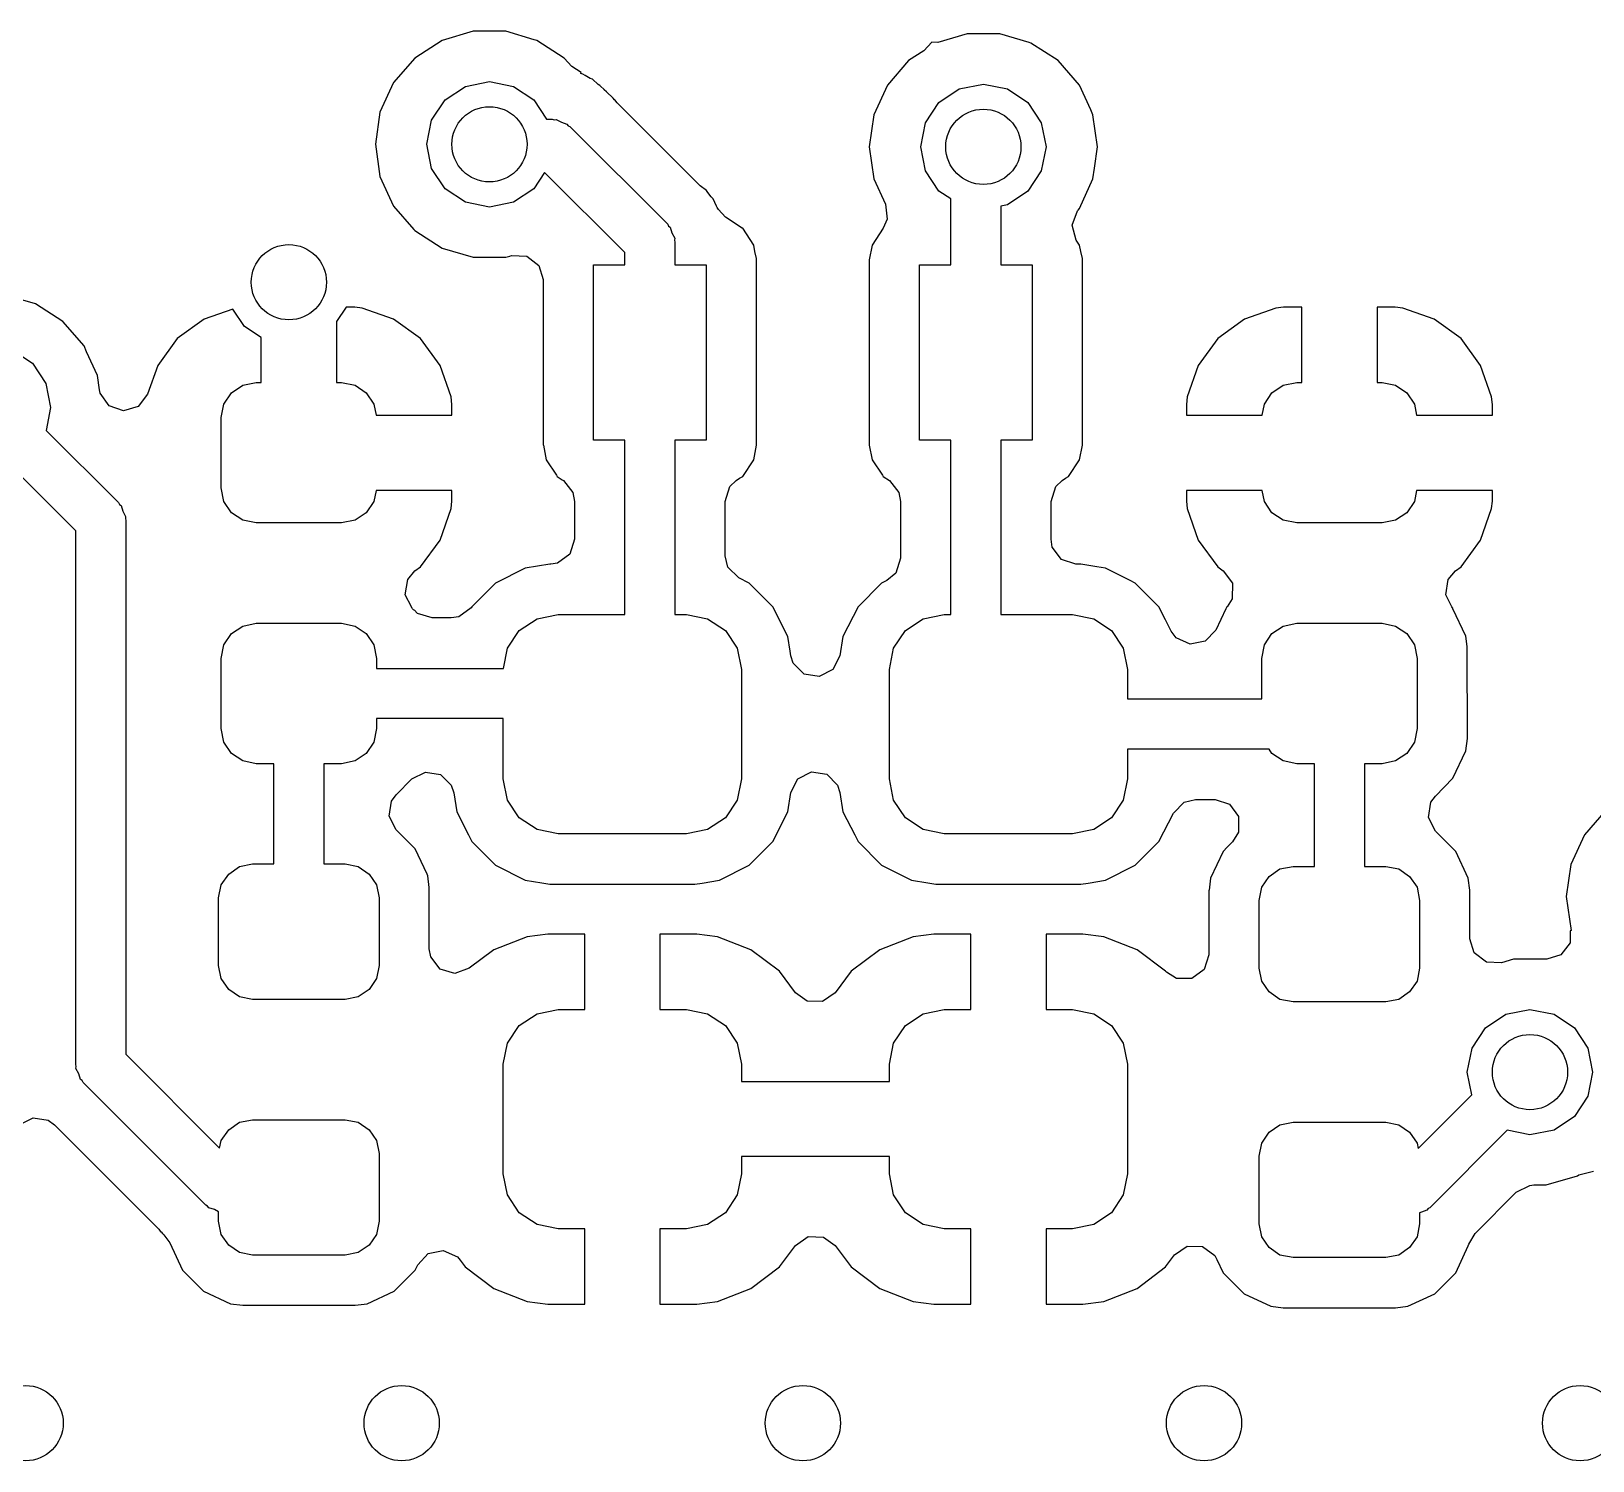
# Model space of a CAD drawing. Extents: x 100.3 to 197.2, y -144.7 to -85.3.
# Drawn here: x 130.22 to 136.45, y -110.85 to -105.15 of the extents above; entities that cross this region are included whole.
import ezdxf

# ---------------------------------------------------------------- set-up
doc = ezdxf.new("R2010")
doc.units = 0
doc.layers.add('BLACK', color=7, linetype='CONTINUOUS')

msp = doc.modelspace()

# ---------------------------------------------------------------- linework, layer by layer
at = {"layer": 'BLACK', "linetype": 'CONTINUOUS'}
for p, q in [((131.861, -105.186), (131.752, -105.256)), ((131.985, -105.149), (131.861, -105.186)), ((131.861, -105.186), (131.861, -105.186)), ((132.115, -105.149), (131.985, -105.149)), ((131.985, -105.149), (131.985, -105.149)), ((132.228, -105.183), (132.115, -105.149)), ((132.115, -105.149), (132.115, -105.149)), ((132.239, -105.186), (132.228, -105.183)), ((132.348, -105.256), (132.239, -105.186)), ((132.239, -105.186), (132.239, -105.186)), ((132.239, -105.186), (132.239, -105.186)), ((133.955, -105.16), (133.838, -105.194)), ((134.085, -105.159), (133.955, -105.159)), ((133.955, -105.159), (133.955, -105.159)), ((133.955, -105.159), (133.955, -105.16)), ((134.202, -105.194), (134.085, -105.159)), ((134.085, -105.159), (134.085, -105.159)), ((133.783, -105.227), (133.722, -105.266)), ((133.815, -105.193), (133.783, -105.227)), ((133.838, -105.194), (133.815, -105.193)), ((133.815, -105.193), (133.815, -105.193)), ((134.209, -105.196), (134.202, -105.194)), ((134.318, -105.266), (134.209, -105.196)), ((134.209, -105.196), (134.209, -105.196)), ((134.209, -105.196), (134.209, -105.196)), ((131.752, -105.256), (131.667, -105.354)), ((132.378, -105.29), (132.348, -105.256)), ((132.348, -105.256), (132.348, -105.256)), ((132.416, -105.314), (132.378, -105.29)), ((132.415, -105.317), (132.416, -105.314)), ((133.722, -105.266), (133.637, -105.364)), ((134.403, -105.364), (134.318, -105.266)), ((134.318, -105.266), (134.318, -105.266)), ((134.318, -105.266), (134.318, -105.266)), ((131.667, -105.354), (131.613, -105.472)), ((131.873, -105.423), (131.954, -105.369)), ((131.954, -105.369), (132.05, -105.35)), ((132.05, -105.35), (132.146, -105.369)), ((132.146, -105.369), (132.227, -105.423)), ((132.423, -105.32), (132.415, -105.317)), ((132.432, -105.326), (132.423, -105.32)), ((132.452, -105.337), (132.432, -105.326)), ((132.461, -105.34), (132.452, -105.337)), ((132.484, -105.362), (132.461, -105.34)), ((132.49, -105.366), (132.484, -105.362)), ((132.493, -105.368), (132.49, -105.366)), ((132.507, -105.382), (132.493, -105.368)), ((133.637, -105.364), (133.583, -105.482)), ((133.924, -105.379), (134.02, -105.36)), ((134.02, -105.36), (134.116, -105.379)), ((134.448, -105.463), (134.403, -105.364)), ((131.819, -105.504), (131.873, -105.423)), ((132.227, -105.423), (132.278, -105.5)), ((132.508, -105.383), (132.507, -105.382)), ((132.517, -105.391), (132.508, -105.383)), ((132.544, -105.416), (132.517, -105.391)), ((132.549, -105.423), (132.544, -105.416)), ((132.55, -105.422), (132.549, -105.423)), ((132.559, -105.434), (132.55, -105.422)), ((132.885, -105.76), (132.559, -105.434)), ((133.789, -105.514), (133.843, -105.433)), ((133.843, -105.433), (133.924, -105.379)), ((134.116, -105.379), (134.197, -105.433)), ((134.197, -105.433), (134.251, -105.514)), ((131.613, -105.472), (131.595, -105.6)), ((132.278, -105.5), (132.3, -105.5)), ((132.3, -105.5), (132.308, -105.502)), ((132.308, -105.502), (132.316, -105.501)), ((132.316, -105.501), (132.337, -105.512)), ((133.583, -105.482), (133.565, -105.61)), ((134.457, -105.482), (134.448, -105.463)), ((134.475, -105.61), (134.457, -105.482)), ((131.8, -105.6), (131.819, -105.504)), ((132.337, -105.512), (132.359, -105.519)), ((132.359, -105.519), (132.364, -105.526)), ((132.364, -105.526), (132.371, -105.529)), ((132.371, -105.529), (132.761, -105.919)), ((133.77, -105.61), (133.789, -105.514)), ((134.251, -105.514), (134.27, -105.61)), ((131.595, -105.6), (131.595, -105.6)), ((131.595, -105.6), (131.613, -105.728)), ((131.819, -105.696), (131.8, -105.6)), ((133.565, -105.61), (133.565, -105.61)), ((133.565, -105.61), (133.583, -105.738)), ((133.789, -105.706), (133.77, -105.61)), ((134.27, -105.61), (134.251, -105.706)), ((134.463, -105.695), (134.475, -105.61)), ((134.475, -105.61), (134.475, -105.61)), ((131.613, -105.728), (131.667, -105.846)), ((131.873, -105.777), (131.819, -105.696)), ((132.27, -105.712), (132.227, -105.777)), ((132.59, -106.031), (132.27, -105.712)), ((133.583, -105.738), (133.629, -105.838)), ((133.843, -105.787), (133.789, -105.706)), ((134.251, -105.706), (134.197, -105.787)), ((134.403, -105.856), (134.457, -105.738)), ((134.457, -105.738), (134.463, -105.695)), ((131.954, -105.831), (131.873, -105.777)), ((132.227, -105.777), (132.146, -105.831)), ((132.89, -105.765), (132.885, -105.76)), ((132.916, -105.784), (132.89, -105.765)), ((132.921, -105.792), (132.916, -105.784)), ((132.935, -105.81), (132.921, -105.792)), ((132.942, -105.817), (132.935, -105.81)), ((133.89, -105.818), (133.843, -105.787)), ((134.197, -105.787), (134.116, -105.841)), ((131.667, -105.846), (131.667, -105.846)), ((131.667, -105.846), (131.749, -105.94)), ((132.05, -105.85), (131.954, -105.831)), ((132.146, -105.831), (132.05, -105.85)), ((132.955, -105.846), (132.942, -105.817)), ((132.942, -105.817), (132.942, -105.817)), ((132.942, -105.817), (132.942, -105.817)), ((132.958, -105.852), (132.955, -105.846)), ((132.961, -105.856), (132.958, -105.852)), ((132.963, -105.86), (132.961, -105.856)), ((132.992, -105.891), (132.963, -105.86)), ((133.629, -105.838), (133.636, -105.899)), ((133.89, -106.08), (133.89, -105.818)), ((134.116, -105.841), (134.09, -105.846)), ((134.09, -105.846), (134.09, -106.08)), ((134.374, -105.923), (134.395, -105.865)), ((134.395, -105.865), (134.398, -105.862)), ((134.398, -105.862), (134.403, -105.856)), ((132.761, -105.919), (132.764, -105.926)), ((132.764, -105.926), (132.771, -105.931)), ((132.771, -105.931), (132.778, -105.953)), ((133.058, -105.934), (132.992, -105.891)), ((133.06, -105.935), (133.058, -105.934)), ((133.104, -106.002), (133.06, -105.935)), ((133.621, -105.934), (133.576, -106.002)), ((133.636, -105.899), (133.621, -105.934)), ((134.39, -105.982), (134.374, -105.923)), ((131.749, -105.94), (131.752, -105.944)), ((131.752, -105.944), (131.861, -106.014)), ((132.778, -105.953), (132.789, -105.974)), ((132.789, -105.974), (132.788, -105.982)), ((132.788, -105.982), (132.79, -105.99)), ((132.79, -105.99), (132.79, -106.08)), ((134.404, -106.002), (134.39, -105.982)), ((131.861, -106.014), (131.861, -106.014)), ((131.861, -106.014), (131.985, -106.05)), ((131.985, -106.05), (131.985, -106.05)), ((131.985, -106.05), (132.115, -106.05)), ((132.115, -106.05), (132.132, -106.046)), ((132.115, -106.05), (132.115, -106.05)), ((132.115, -106.05), (132.115, -106.05)), ((132.115, -106.05), (132.115, -106.05)), ((132.132, -106.046), (132.138, -106.044)), ((132.138, -106.044), (132.199, -106.046)), ((132.199, -106.046), (132.247, -106.083)), ((132.59, -106.08), (132.59, -106.031)), ((133.109, -106.028), (133.104, -106.002)), ((133.115, -106.056), (133.109, -106.028)), ((133.115, -106.06), (133.115, -106.056)), ((133.115, -106.8), (133.115, -106.06)), ((133.565, -106.06), (133.564, -106.06)), ((133.564, -106.06), (133.564, -106.8)), ((133.576, -106.002), (133.565, -106.06)), ((133.576, -106.002), (133.576, -106.002)), ((134.409, -106.028), (134.404, -106.002)), ((134.415, -106.056), (134.409, -106.028)), ((134.415, -106.06), (134.415, -106.056)), ((134.415, -106.68), (134.415, -106.06)), ((132.247, -106.083), (132.264, -106.139)), ((132.465, -106.78), (132.465, -106.08)), ((132.465, -106.08), (132.59, -106.08)), ((132.79, -106.08), (132.915, -106.08)), ((132.915, -106.08), (132.915, -106.78)), ((133.765, -106.78), (133.765, -106.08)), ((133.765, -106.08), (133.89, -106.08)), ((134.09, -106.08), (134.215, -106.08)), ((134.215, -106.08), (134.215, -106.78)), ((132.264, -106.139), (132.264, -106.8)), ((130.239, -106.236), (130.115, -106.2)), ((130.348, -106.306), (130.239, -106.236)), ((130.239, -106.236), (130.239, -106.236)), ((130.239, -106.236), (130.239, -106.236)), ((130.239, -106.236), (130.239, -106.236)), ((130.433, -106.404), (130.348, -106.306)), ((130.348, -106.306), (130.348, -106.306)), ((130.348, -106.306), (130.348, -106.306)), ((130.912, -106.297), (130.805, -106.375)), ((131.026, -106.257), (130.912, -106.297)), ((131.073, -106.327), (131.026, -106.257)), ((131.478, -106.25), (131.44, -106.307)), ((131.44, -106.307), (131.44, -106.55)), ((131.513, -106.25), (131.478, -106.25)), ((131.543, -106.253), (131.513, -106.25)), ((131.668, -106.297), (131.543, -106.253)), ((131.775, -106.375), (131.668, -106.297)), ((135.062, -106.297), (134.955, -106.375)), ((135.187, -106.253), (135.062, -106.297)), ((135.217, -106.25), (135.187, -106.253)), ((135.187, -106.253), (135.187, -106.253)), ((135.29, -106.25), (135.217, -106.25)), ((135.29, -106.55), (135.29, -106.25)), ((135.29, -106.25), (135.29, -106.25)), ((135.663, -106.25), (135.59, -106.25)), ((135.59, -106.25), (135.59, -106.55)), ((135.693, -106.253), (135.663, -106.25)), ((135.818, -106.297), (135.693, -106.253)), ((135.925, -106.375), (135.818, -106.297)), ((131.14, -106.371), (131.073, -106.327)), ((131.14, -106.55), (131.14, -106.371)), ((130.146, -106.419), (130.227, -106.473)), ((130.443, -106.427), (130.433, -106.404)), ((130.487, -106.522), (130.443, -106.427)), ((130.805, -106.375), (130.727, -106.482)), ((130.805, -106.375), (130.805, -106.375)), ((131.853, -106.482), (131.775, -106.375)), ((131.775, -106.375), (131.775, -106.375)), ((134.955, -106.375), (134.877, -106.482)), ((134.955, -106.375), (134.955, -106.375)), ((136.003, -106.482), (135.925, -106.375)), ((135.925, -106.375), (135.925, -106.375)), ((130.227, -106.473), (130.281, -106.554)), ((130.727, -106.482), (130.686, -106.597)), ((131.897, -106.607), (131.853, -106.482)), ((134.877, -106.482), (134.833, -106.607)), ((136.047, -106.607), (136.003, -106.482)), ((130.281, -106.554), (130.3, -106.65)), ((130.495, -106.579), (130.487, -106.522)), ((131.021, -106.591), (131.066, -106.561)), ((131.066, -106.561), (131.12, -106.55)), ((131.12, -106.55), (131.14, -106.55)), ((131.44, -106.55), (131.46, -106.55)), ((131.46, -106.55), (131.514, -106.561)), ((131.514, -106.561), (131.559, -106.591)), ((135.171, -106.591), (135.216, -106.561)), ((135.216, -106.561), (135.27, -106.55)), ((135.27, -106.55), (135.29, -106.55)), ((135.59, -106.55), (135.61, -106.55)), ((135.61, -106.55), (135.664, -106.561)), ((135.664, -106.561), (135.709, -106.591)), ((130.498, -106.593), (130.495, -106.579)), ((130.533, -106.643), (130.498, -106.593)), ((130.686, -106.597), (130.649, -106.646)), ((130.991, -106.636), (131.021, -106.591)), ((131.559, -106.591), (131.589, -106.636)), ((131.9, -106.637), (131.897, -106.607)), ((131.897, -106.607), (131.897, -106.607)), ((134.833, -106.607), (134.83, -106.637)), ((135.141, -106.636), (135.171, -106.591)), ((135.709, -106.591), (135.739, -106.636)), ((136.05, -106.637), (136.047, -106.607)), ((136.047, -106.607), (136.047, -106.607)), ((130.3, -106.65), (130.282, -106.741)), ((130.591, -106.663), (130.533, -106.643)), ((130.649, -106.646), (130.591, -106.663)), ((130.98, -106.69), (130.991, -106.636)), ((131.589, -106.636), (131.598, -106.68)), ((131.598, -106.68), (131.9, -106.68)), ((131.9, -106.68), (131.9, -106.637)), ((131.9, -106.68), (131.9, -106.68)), ((134.415, -106.8), (134.415, -106.68)), ((134.83, -106.637), (134.83, -106.68)), ((134.83, -106.68), (135.132, -106.68)), ((134.83, -106.68), (134.83, -106.68)), ((135.132, -106.68), (135.141, -106.636)), ((135.739, -106.636), (135.748, -106.68)), ((135.748, -106.68), (136.05, -106.68)), ((136.05, -106.68), (136.05, -106.637)), ((136.05, -106.68), (136.05, -106.68)), ((130.282, -106.741), (130.571, -107.029)), ((130.98, -106.97), (130.98, -106.69)), ((132.264, -106.8), (132.265, -106.8)), ((132.265, -106.8), (132.276, -106.858)), ((132.59, -106.78), (132.465, -106.78)), ((132.59, -107.475), (132.59, -106.78)), ((132.915, -106.78), (132.79, -106.78)), ((132.79, -106.78), (132.79, -107.475)), ((133.104, -106.858), (133.115, -106.8)), ((133.564, -106.8), (133.565, -106.8)), ((133.565, -106.8), (133.576, -106.858)), ((133.89, -106.78), (133.765, -106.78)), ((133.89, -107.475), (133.89, -106.78)), ((134.215, -106.78), (134.09, -106.78)), ((134.09, -106.78), (134.09, -107.475)), ((134.404, -106.858), (134.415, -106.8)), ((132.276, -106.858), (132.276, -106.858)), ((132.276, -106.858), (132.318, -106.92)), ((133.06, -106.925), (133.104, -106.858)), ((133.576, -106.858), (133.576, -106.858)), ((133.576, -106.858), (133.618, -106.92)), ((134.36, -106.925), (134.404, -106.858)), ((130.4, -107.141), (130.141, -106.882)), ((132.318, -106.92), (132.32, -106.925)), ((132.32, -106.925), (132.34, -106.938)), ((133.034, -106.941), (133.048, -106.932)), ((133.048, -106.932), (133.06, -106.925)), ((133.618, -106.92), (133.62, -106.925)), ((133.62, -106.925), (133.62, -106.925)), ((133.62, -106.925), (133.646, -106.941)), ((134.334, -106.941), (134.348, -106.932)), ((134.348, -106.932), (134.36, -106.925)), ((130.991, -107.024), (130.98, -106.97)), ((131.598, -106.98), (131.589, -107.024)), ((131.9, -106.98), (131.598, -106.98)), ((131.9, -107.023), (131.9, -106.98)), ((131.9, -106.98), (131.9, -106.98)), ((132.34, -106.938), (132.346, -106.941)), ((132.346, -106.941), (132.383, -106.989)), ((132.383, -106.989), (132.389, -107.024)), ((132.99, -107.024), (133.009, -106.965)), ((133.009, -106.965), (133.034, -106.941)), ((133.646, -106.941), (133.683, -106.989)), ((133.683, -106.989), (133.689, -107.024)), ((134.29, -107.024), (134.309, -106.965)), ((134.309, -106.965), (134.334, -106.941)), ((135.132, -106.98), (134.83, -106.98)), ((134.83, -106.98), (134.83, -107.023)), ((135.141, -107.024), (135.132, -106.98)), ((135.748, -106.98), (135.739, -107.024)), ((136.05, -106.98), (135.748, -106.98)), ((136.05, -107.023), (136.05, -106.98)), ((130.571, -107.029), (130.574, -107.036)), ((130.574, -107.036), (130.581, -107.041)), ((130.581, -107.041), (130.588, -107.063)), ((131.021, -107.069), (130.991, -107.024)), ((131.589, -107.024), (131.559, -107.069)), ((131.853, -107.178), (131.897, -107.053)), ((131.897, -107.053), (131.9, -107.023)), ((132.389, -107.024), (132.389, -107.121)), ((132.99, -107.241), (132.99, -107.024)), ((133.689, -107.024), (133.689, -107.251)), ((134.29, -107.175), (134.29, -107.024)), ((134.83, -107.023), (134.833, -107.053)), ((134.833, -107.053), (134.833, -107.053)), ((134.833, -107.053), (134.877, -107.178)), ((135.171, -107.069), (135.141, -107.024)), ((135.739, -107.024), (135.709, -107.069)), ((136.003, -107.178), (136.047, -107.053)), ((136.047, -107.053), (136.05, -107.023)), ((130.588, -107.063), (130.599, -107.084)), ((130.599, -107.084), (130.598, -107.092)), ((130.598, -107.092), (130.6, -107.1)), ((130.6, -107.1), (130.6, -109.229)), ((131.066, -107.099), (131.021, -107.069)), ((131.12, -107.11), (131.066, -107.099)), ((131.46, -107.11), (131.12, -107.11)), ((131.514, -107.099), (131.46, -107.11)), ((131.559, -107.069), (131.514, -107.099)), ((132.389, -107.121), (132.389, -107.175)), ((135.216, -107.099), (135.171, -107.069)), ((135.27, -107.11), (135.216, -107.099)), ((135.61, -107.11), (135.27, -107.11)), ((135.664, -107.099), (135.61, -107.11)), ((135.709, -107.069), (135.664, -107.099)), ((130.4, -109.27), (130.4, -107.141)), ((131.775, -107.285), (131.853, -107.178)), ((132.389, -107.175), (132.371, -107.234)), ((134.295, -107.206), (134.29, -107.175)), ((134.877, -107.178), (134.955, -107.285)), ((135.925, -107.285), (136.003, -107.178)), ((132.371, -107.234), (132.321, -107.27)), ((133.001, -107.286), (132.99, -107.241)), ((134.331, -107.256), (134.295, -107.206)), ((131.724, -107.335), (131.753, -107.301)), ((131.753, -107.301), (131.775, -107.285)), ((131.775, -107.285), (131.775, -107.285)), ((132.193, -107.29), (132.074, -107.35)), ((132.291, -107.274), (132.193, -107.29)), ((132.193, -107.29), (132.193, -107.29)), ((132.295, -107.274), (132.291, -107.274)), ((132.321, -107.27), (132.295, -107.274)), ((132.295, -107.274), (132.295, -107.274)), ((133.045, -107.329), (133.001, -107.286)), ((133.689, -107.251), (133.671, -107.31)), ((134.389, -107.274), (134.331, -107.256)), ((134.409, -107.274), (134.389, -107.274)), ((134.473, -107.285), (134.409, -107.274)), ((134.409, -107.274), (134.409, -107.274)), ((134.507, -107.29), (134.473, -107.285)), ((134.605, -107.34), (134.507, -107.29)), ((134.507, -107.29), (134.507, -107.29)), ((134.955, -107.285), (134.955, -107.285)), ((134.955, -107.285), (134.977, -107.301)), ((134.977, -107.301), (135.013, -107.35)), ((135.874, -107.335), (135.903, -107.301)), ((135.903, -107.301), (135.925, -107.285)), ((135.925, -107.285), (135.925, -107.285)), ((131.714, -107.396), (131.724, -107.335)), ((132.074, -107.35), (131.98, -107.444)), ((133.086, -107.35), (133.045, -107.329)), ((133.18, -107.444), (133.086, -107.35)), ((133.086, -107.35), (133.086, -107.35)), ((133.614, -107.35), (133.52, -107.444)), ((133.635, -107.34), (133.614, -107.35)), ((133.671, -107.31), (133.635, -107.34)), ((134.626, -107.35), (134.605, -107.34)), ((134.72, -107.444), (134.626, -107.35)), ((135.013, -107.35), (135.012, -107.412)), ((135.864, -107.396), (135.874, -107.335)), ((131.739, -107.444), (131.714, -107.396)), ((135.012, -107.412), (134.992, -107.445)), ((135.889, -107.444), (135.864, -107.396)), ((131.738, -107.445), (131.739, -107.444)), ((131.74, -107.447), (131.738, -107.445)), ((131.74, -107.448), (131.74, -107.447)), ((131.742, -107.45), (131.74, -107.448)), ((131.743, -107.452), (131.742, -107.45)), ((131.749, -107.458), (131.743, -107.452)), ((131.743, -107.452), (131.743, -107.452)), ((131.75, -107.457), (131.749, -107.458)), ((131.763, -107.471), (131.75, -107.457)), ((131.821, -107.489), (131.763, -107.471)), ((131.897, -107.489), (131.821, -107.489)), ((131.928, -107.485), (131.897, -107.489)), ((131.977, -107.449), (131.928, -107.485)), ((131.98, -107.444), (131.977, -107.449)), ((132.169, -107.539), (132.24, -107.492)), ((132.24, -107.492), (132.324, -107.475)), ((132.324, -107.475), (132.59, -107.475)), ((132.79, -107.475), (132.836, -107.475)), ((132.836, -107.475), (132.92, -107.492)), ((132.92, -107.492), (132.991, -107.539)), ((133.24, -107.563), (133.18, -107.444)), ((133.52, -107.444), (133.46, -107.563)), ((133.709, -107.539), (133.78, -107.492)), ((133.78, -107.492), (133.864, -107.475)), ((133.864, -107.475), (133.89, -107.475)), ((134.09, -107.475), (134.376, -107.475)), ((134.376, -107.475), (134.46, -107.492)), ((134.46, -107.492), (134.531, -107.539)), ((134.746, -107.496), (134.72, -107.444)), ((134.987, -107.452), (134.947, -107.538)), ((134.988, -107.45), (134.987, -107.452)), ((134.987, -107.452), (134.987, -107.452)), ((134.991, -107.445), (134.988, -107.45)), ((134.992, -107.445), (134.991, -107.445)), ((134.992, -107.445), (134.992, -107.445)), ((135.888, -107.445), (135.889, -107.444)), ((135.891, -107.448), (135.888, -107.445)), ((135.892, -107.45), (135.891, -107.448)), ((135.893, -107.452), (135.892, -107.45)), ((135.944, -107.561), (135.893, -107.452)), ((135.893, -107.452), (135.893, -107.452)), ((135.893, -107.452), (135.893, -107.452)), ((130.991, -107.596), (131.021, -107.551)), ((131.021, -107.551), (131.066, -107.521)), ((131.066, -107.521), (131.12, -107.51)), ((131.12, -107.51), (131.46, -107.51)), ((131.46, -107.51), (131.514, -107.521)), ((131.514, -107.521), (131.559, -107.551)), ((131.559, -107.551), (131.589, -107.596)), ((132.122, -107.61), (132.169, -107.539)), ((132.991, -107.539), (133.038, -107.61)), ((133.662, -107.61), (133.709, -107.539)), ((134.531, -107.539), (134.578, -107.61)), ((134.769, -107.541), (134.746, -107.496)), ((134.789, -107.568), (134.769, -107.541)), ((134.947, -107.538), (134.905, -107.582)), ((135.141, -107.596), (135.171, -107.551)), ((135.171, -107.551), (135.216, -107.521)), ((135.216, -107.521), (135.27, -107.51)), ((135.27, -107.51), (135.61, -107.51)), ((135.61, -107.51), (135.664, -107.521)), ((135.664, -107.521), (135.709, -107.551)), ((135.709, -107.551), (135.739, -107.596)), ((130.98, -107.65), (130.991, -107.596)), ((131.589, -107.596), (131.6, -107.65)), ((132.106, -107.69), (132.122, -107.61)), ((133.038, -107.61), (133.055, -107.694)), ((133.249, -107.621), (133.24, -107.563)), ((133.46, -107.563), (133.448, -107.64)), ((133.46, -107.563), (133.46, -107.563)), ((133.645, -107.694), (133.662, -107.61)), ((134.578, -107.61), (134.595, -107.694)), ((134.845, -107.594), (134.789, -107.568)), ((134.905, -107.582), (134.845, -107.594)), ((135.13, -107.65), (135.141, -107.596)), ((135.739, -107.596), (135.75, -107.65)), ((135.95, -107.603), (135.944, -107.561)), ((135.944, -107.561), (135.944, -107.561)), ((135.95, -107.61), (135.95, -107.603)), ((135.951, -107.97), (135.95, -107.61)), ((130.98, -107.93), (130.98, -107.65)), ((131.6, -107.65), (131.6, -107.69)), ((133.252, -107.64), (133.249, -107.621)), ((133.262, -107.669), (133.252, -107.64)), ((133.305, -107.713), (133.262, -107.669)), ((133.448, -107.64), (133.42, -107.695)), ((135.13, -107.812), (135.13, -107.65)), ((135.75, -107.65), (135.75, -107.93)), ((131.6, -107.69), (132.106, -107.69)), ((133.055, -107.694), (133.055, -108.131)), ((133.365, -107.722), (133.305, -107.713)), ((133.42, -107.695), (133.365, -107.722)), ((133.645, -108.131), (133.645, -107.694)), ((134.595, -107.694), (134.595, -107.812)), ((134.595, -107.812), (135.13, -107.812)), ((130.991, -107.984), (130.98, -107.93)), ((131.6, -107.93), (131.589, -107.984)), ((132.105, -107.89), (131.6, -107.89)), ((131.6, -107.89), (131.6, -107.93)), ((132.105, -108.131), (132.105, -107.89)), ((135.75, -107.93), (135.739, -107.984)), ((131.021, -108.029), (130.991, -107.984)), ((131.589, -107.984), (131.559, -108.029)), ((135.739, -107.984), (135.709, -108.029)), ((135.944, -108.019), (135.951, -107.97)), ((131.066, -108.059), (131.021, -108.029)), ((131.559, -108.029), (131.514, -108.059)), ((135.16, -108.012), (134.595, -108.012)), ((134.595, -108.012), (134.595, -108.131)), ((135.171, -108.029), (135.16, -108.012)), ((135.216, -108.059), (135.171, -108.029)), ((135.709, -108.029), (135.664, -108.059)), ((135.893, -108.128), (135.944, -108.019)), ((131.12, -108.07), (131.066, -108.059)), ((131.19, -108.07), (131.12, -108.07)), ((131.19, -108.47), (131.19, -108.07)), ((131.46, -108.07), (131.39, -108.07)), ((131.39, -108.07), (131.39, -108.47)), ((131.514, -108.059), (131.46, -108.07)), ((131.74, -108.131), (131.795, -108.104)), ((131.795, -108.104), (131.855, -108.113)), ((131.855, -108.113), (131.898, -108.156)), ((133.28, -108.13), (133.335, -108.103)), ((133.335, -108.103), (133.395, -108.112)), ((133.395, -108.112), (133.438, -108.156)), ((135.27, -108.07), (135.216, -108.059)), ((135.34, -108.07), (135.27, -108.07)), ((135.34, -108.48), (135.34, -108.07)), ((135.61, -108.07), (135.54, -108.07)), ((135.54, -108.07), (135.54, -108.48)), ((135.664, -108.059), (135.61, -108.07)), ((131.678, -108.194), (131.74, -108.131)), ((131.898, -108.156), (131.908, -108.186)), ((132.122, -108.215), (132.105, -108.131)), ((133.055, -108.131), (133.038, -108.215)), ((133.252, -108.185), (133.28, -108.13)), ((133.438, -108.156), (133.448, -108.185)), ((133.662, -108.215), (133.645, -108.131)), ((134.595, -108.131), (134.578, -108.215)), ((135.823, -108.199), (135.893, -108.128)), ((131.65, -108.279), (131.66, -108.219)), ((131.66, -108.219), (131.678, -108.194)), ((131.908, -108.186), (131.92, -108.262)), ((132.169, -108.286), (132.122, -108.215)), ((133.038, -108.215), (132.991, -108.286)), ((133.24, -108.262), (133.252, -108.185)), ((133.448, -108.185), (133.46, -108.262)), ((133.709, -108.286), (133.662, -108.215)), ((134.578, -108.215), (134.531, -108.286)), ((134.778, -108.267), (134.821, -108.224)), ((134.821, -108.224), (134.866, -108.213)), ((134.866, -108.213), (134.944, -108.213)), ((134.944, -108.213), (135.002, -108.232)), ((135.002, -108.232), (135.038, -108.281)), ((135.795, -108.284), (135.805, -108.224)), ((135.805, -108.224), (135.823, -108.199)), ((131.678, -108.334), (131.65, -108.279)), ((131.92, -108.262), (131.92, -108.262)), ((131.92, -108.262), (131.967, -108.354)), ((132.24, -108.333), (132.169, -108.286)), ((132.991, -108.286), (132.92, -108.333)), ((133.18, -108.381), (133.24, -108.262)), ((133.46, -108.262), (133.46, -108.262)), ((133.46, -108.262), (133.507, -108.354)), ((133.78, -108.333), (133.709, -108.286)), ((134.531, -108.286), (134.46, -108.333)), ((134.72, -108.381), (134.778, -108.267)), ((135.038, -108.281), (135.038, -108.343)), ((135.823, -108.339), (135.795, -108.284)), ((136.502, -108.256), (136.417, -108.354)), ((131.754, -108.41), (131.678, -108.334)), ((131.967, -108.354), (131.98, -108.381)), ((132.324, -108.35), (132.24, -108.333)), ((132.836, -108.35), (132.324, -108.35)), ((132.92, -108.333), (132.836, -108.35)), ((133.507, -108.354), (133.52, -108.381)), ((133.864, -108.35), (133.78, -108.333)), ((134.376, -108.35), (133.864, -108.35)), ((134.46, -108.333), (134.376, -108.35)), ((135.038, -108.343), (135.014, -108.382)), ((135.904, -108.42), (135.823, -108.339)), ((136.417, -108.354), (136.363, -108.472)), ((131.801, -108.51), (131.754, -108.41)), ((131.754, -108.41), (131.754, -108.41)), ((131.754, -108.41), (131.754, -108.41)), ((131.98, -108.381), (132.074, -108.475)), ((133.086, -108.475), (133.18, -108.381)), ((133.52, -108.381), (133.614, -108.475)), ((134.626, -108.475), (134.72, -108.381)), ((134.976, -108.42), (134.926, -108.527)), ((134.992, -108.403), (134.976, -108.42)), ((135.014, -108.382), (134.992, -108.403)), ((135.954, -108.526), (135.904, -108.42)), ((135.904, -108.42), (135.904, -108.42)), ((135.904, -108.42), (135.904, -108.42)), ((131.01, -108.51), (131.053, -108.48)), ((131.053, -108.48), (131.105, -108.47)), ((131.105, -108.47), (131.19, -108.47)), ((131.39, -108.47), (131.475, -108.47)), ((131.475, -108.47), (131.527, -108.48)), ((131.527, -108.48), (131.57, -108.51)), ((132.074, -108.475), (132.193, -108.535)), ((132.967, -108.535), (133.086, -108.475)), ((133.614, -108.475), (133.733, -108.535)), ((134.507, -108.535), (134.626, -108.475)), ((135.16, -108.52), (135.203, -108.49)), ((135.203, -108.49), (135.255, -108.48)), ((135.255, -108.48), (135.34, -108.48)), ((135.54, -108.48), (135.625, -108.48)), ((135.625, -108.48), (135.677, -108.49)), ((135.677, -108.49), (135.72, -108.52)), ((136.363, -108.472), (136.345, -108.6)), ((130.97, -108.605), (130.98, -108.553)), ((130.98, -108.553), (131.01, -108.51)), ((131.57, -108.51), (131.6, -108.553)), ((131.6, -108.553), (131.61, -108.605)), ((131.804, -108.517), (131.801, -108.51)), ((131.81, -108.564), (131.804, -108.517)), ((132.193, -108.535), (132.259, -108.545)), ((132.259, -108.545), (132.291, -108.55)), ((132.291, -108.55), (132.291, -108.55)), ((132.291, -108.55), (132.869, -108.55)), ((132.869, -108.55), (132.898, -108.546)), ((132.898, -108.546), (132.967, -108.535)), ((133.733, -108.535), (133.799, -108.545)), ((133.799, -108.545), (133.831, -108.55)), ((133.831, -108.55), (133.831, -108.55)), ((133.831, -108.55), (134.409, -108.55)), ((134.409, -108.55), (134.438, -108.546)), ((134.438, -108.546), (134.507, -108.535)), ((134.923, -108.55), (134.92, -108.574)), ((134.926, -108.527), (134.923, -108.55)), ((134.926, -108.527), (134.926, -108.527)), ((135.13, -108.563), (135.16, -108.52)), ((135.72, -108.52), (135.75, -108.563)), ((135.954, -108.527), (135.954, -108.526)), ((135.96, -108.574), (135.954, -108.527)), ((130.97, -108.875), (130.97, -108.605)), ((131.61, -108.605), (131.61, -108.875)), ((131.81, -108.566), (131.81, -108.564)), ((131.81, -108.808), (131.81, -108.566)), ((134.92, -108.574), (134.919, -108.576)), ((134.919, -108.576), (134.919, -108.832)), ((135.12, -108.615), (135.13, -108.563)), ((135.12, -108.885), (135.12, -108.615)), ((135.75, -108.563), (135.76, -108.615)), ((135.76, -108.615), (135.76, -108.885)), ((135.96, -108.576), (135.96, -108.574)), ((135.96, -108.769), (135.96, -108.576)), ((136.345, -108.6), (136.345, -108.6)), ((136.345, -108.6), (136.364, -108.735)), ((136.361, -108.736), (136.36, -108.784)), ((136.364, -108.735), (136.361, -108.736)), ((132.2, -108.76), (132.067, -108.812)), ((132.283, -108.75), (132.2, -108.76)), ((132.43, -108.75), (132.283, -108.75)), ((132.43, -109.05), (132.43, -108.75)), ((132.43, -108.75), (132.43, -108.75)), ((132.877, -108.75), (132.73, -108.75)), ((132.73, -108.75), (132.73, -109.05)), ((132.96, -108.76), (132.877, -108.75)), ((133.093, -108.812), (132.96, -108.76)), ((133.74, -108.76), (133.607, -108.812)), ((133.823, -108.75), (133.74, -108.76)), ((133.97, -108.75), (133.823, -108.75)), ((133.97, -109.05), (133.97, -108.75)), ((133.97, -108.75), (133.97, -108.75)), ((134.417, -108.75), (134.27, -108.75)), ((134.27, -108.75), (134.27, -109.05)), ((134.5, -108.76), (134.417, -108.75)), ((134.633, -108.812), (134.5, -108.76)), ((135.978, -108.824), (135.96, -108.769)), ((136.36, -108.784), (136.323, -108.832)), ((131.816, -108.84), (131.81, -108.808)), ((131.853, -108.889), (131.816, -108.84)), ((132.067, -108.812), (131.969, -108.886)), ((132.067, -108.812), (132.067, -108.812)), ((133.207, -108.898), (133.093, -108.812)), ((133.093, -108.812), (133.093, -108.812)), ((133.607, -108.812), (133.493, -108.898)), ((133.607, -108.812), (133.607, -108.812)), ((134.747, -108.898), (134.633, -108.812)), ((134.633, -108.812), (134.633, -108.812)), ((134.919, -108.832), (134.901, -108.891)), ((136.026, -108.862), (135.978, -108.824)), ((136.087, -108.864), (136.026, -108.862)), ((136.135, -108.85), (136.087, -108.864)), ((136.265, -108.849), (136.135, -108.849)), ((136.135, -108.849), (136.135, -108.849)), ((136.135, -108.849), (136.135, -108.85)), ((136.267, -108.849), (136.265, -108.849)), ((136.323, -108.832), (136.267, -108.849)), ((130.98, -108.927), (130.97, -108.875)), ((131.01, -108.97), (130.98, -108.927)), ((131.6, -108.927), (131.57, -108.97)), ((131.61, -108.875), (131.6, -108.927)), ((131.912, -108.907), (131.853, -108.889)), ((131.969, -108.886), (131.912, -108.907)), ((133.271, -108.984), (133.207, -108.898)), ((133.207, -108.898), (133.207, -108.898)), ((133.493, -108.898), (133.429, -108.984)), ((133.493, -108.898), (133.493, -108.898)), ((134.75, -108.902), (134.747, -108.898)), ((134.79, -108.927), (134.75, -108.902)), ((134.851, -108.927), (134.79, -108.927)), ((134.901, -108.891), (134.851, -108.927)), ((135.13, -108.937), (135.12, -108.885)), ((135.76, -108.885), (135.75, -108.937)), ((131.053, -109), (131.01, -108.97)), ((131.57, -108.97), (131.527, -109)), ((133.317, -109.017), (133.271, -108.984)), ((133.429, -108.984), (133.379, -109.019)), ((135.16, -108.98), (135.13, -108.937)), ((135.203, -109.01), (135.16, -108.98)), ((135.72, -108.98), (135.677, -109.01)), ((135.75, -108.937), (135.72, -108.98)), ((131.105, -109.01), (131.053, -109)), ((131.475, -109.01), (131.105, -109.01)), ((131.527, -109), (131.475, -109.01)), ((132.24, -109.067), (132.324, -109.05)), ((132.324, -109.05), (132.43, -109.05)), ((132.73, -109.05), (132.836, -109.05)), ((132.836, -109.05), (132.92, -109.067)), ((133.379, -109.019), (133.317, -109.017)), ((133.78, -109.067), (133.864, -109.05)), ((133.864, -109.05), (133.97, -109.05)), ((134.27, -109.05), (134.376, -109.05)), ((134.376, -109.05), (134.46, -109.067)), ((135.255, -109.02), (135.203, -109.01)), ((135.625, -109.02), (135.255, -109.02)), ((135.677, -109.01), (135.625, -109.02)), ((136.104, -109.069), (136.2, -109.05)), ((136.2, -109.05), (136.296, -109.069)), ((132.122, -109.185), (132.169, -109.114)), ((132.169, -109.114), (132.24, -109.067)), ((132.92, -109.067), (132.991, -109.114)), ((132.991, -109.114), (133.038, -109.185)), ((133.662, -109.185), (133.709, -109.114)), ((133.709, -109.114), (133.78, -109.067)), ((134.46, -109.067), (134.531, -109.114)), ((134.531, -109.114), (134.578, -109.185)), ((136.023, -109.123), (136.104, -109.069)), ((136.296, -109.069), (136.377, -109.123)), ((135.969, -109.204), (136.023, -109.123)), ((136.377, -109.123), (136.431, -109.204)), ((130.6, -109.229), (130.974, -109.603)), ((132.105, -109.269), (132.122, -109.185)), ((133.038, -109.185), (133.055, -109.269)), ((133.645, -109.269), (133.662, -109.185)), ((134.578, -109.185), (134.595, -109.269)), ((135.95, -109.3), (135.969, -109.204)), ((136.431, -109.204), (136.45, -109.3)), ((130.402, -109.278), (130.4, -109.27)), ((130.401, -109.286), (130.402, -109.278)), ((130.412, -109.307), (130.401, -109.286)), ((132.105, -109.706), (132.105, -109.269)), ((133.055, -109.269), (133.055, -109.337)), ((133.645, -109.337), (133.645, -109.269)), ((134.595, -109.269), (134.595, -109.706)), ((135.968, -109.391), (135.95, -109.3)), ((136.45, -109.3), (136.431, -109.396)), ((130.419, -109.329), (130.412, -109.307)), ((130.426, -109.334), (130.419, -109.329)), ((130.429, -109.341), (130.426, -109.334)), ((130.919, -109.831), (130.429, -109.341)), ((133.055, -109.337), (133.645, -109.337)), ((135.754, -109.605), (135.968, -109.391)), ((136.431, -109.396), (136.377, -109.477)), ((130.175, -109.51), (130.23, -109.482)), ((130.23, -109.482), (130.29, -109.492)), ((136.377, -109.477), (136.296, -109.531)), ((130.29, -109.492), (130.315, -109.51)), ((130.315, -109.51), (130.731, -109.926)), ((130.98, -109.573), (131.01, -109.53)), ((131.01, -109.53), (131.053, -109.5)), ((131.053, -109.5), (131.105, -109.49)), ((131.105, -109.49), (131.475, -109.49)), ((131.475, -109.49), (131.527, -109.5)), ((131.527, -109.5), (131.57, -109.53)), ((131.57, -109.53), (131.6, -109.573)), ((135.13, -109.583), (135.16, -109.54)), ((135.16, -109.54), (135.203, -109.51)), ((135.203, -109.51), (135.255, -109.5)), ((135.255, -109.5), (135.625, -109.5)), ((135.625, -109.5), (135.677, -109.51)), ((135.677, -109.51), (135.72, -109.54)), ((135.72, -109.54), (135.75, -109.583)), ((136.109, -109.532), (135.801, -109.841)), ((136.2, -109.55), (136.109, -109.532)), ((136.296, -109.531), (136.2, -109.55)), ((130.974, -109.603), (130.98, -109.573)), ((131.6, -109.573), (131.61, -109.625)), ((135.12, -109.635), (135.13, -109.583)), ((135.75, -109.583), (135.754, -109.605)), ((131.61, -109.625), (131.61, -109.895)), ((133.645, -109.637), (133.055, -109.637)), ((133.055, -109.637), (133.055, -109.706)), ((133.645, -109.706), (133.645, -109.637)), ((135.12, -109.905), (135.12, -109.635)), ((132.122, -109.79), (132.105, -109.706)), ((133.055, -109.706), (133.038, -109.79)), ((133.662, -109.79), (133.645, -109.706)), ((134.595, -109.706), (134.578, -109.79)), ((136.265, -109.75), (136.389, -109.714)), ((136.389, -109.714), (136.395, -109.71)), ((136.395, -109.71), (136.454, -109.695)), ((132.169, -109.861), (132.122, -109.79)), ((133.038, -109.79), (132.991, -109.861)), ((133.709, -109.861), (133.662, -109.79)), ((134.578, -109.79), (134.531, -109.861)), ((135.981, -109.944), (136.145, -109.779)), ((136.145, -109.779), (136.2, -109.752)), ((136.2, -109.752), (136.215, -109.75)), ((136.215, -109.75), (136.265, -109.75)), ((136.265, -109.75), (136.265, -109.75)), ((130.926, -109.834), (130.919, -109.831)), ((130.931, -109.841), (130.926, -109.834)), ((130.953, -109.848), (130.931, -109.841)), ((130.97, -109.857), (130.953, -109.848)), ((130.97, -109.895), (130.97, -109.857)), ((132.24, -109.908), (132.169, -109.861)), ((132.991, -109.861), (132.92, -109.908)), ((133.78, -109.908), (133.709, -109.861)), ((134.531, -109.861), (134.46, -109.908)), ((135.767, -109.858), (135.76, -109.861)), ((135.76, -109.861), (135.76, -109.905)), ((135.789, -109.851), (135.767, -109.858)), ((135.794, -109.844), (135.789, -109.851)), ((135.801, -109.841), (135.794, -109.844)), ((130.98, -109.947), (130.97, -109.895)), ((131.61, -109.895), (131.6, -109.947)), ((132.324, -109.925), (132.24, -109.908)), ((132.92, -109.908), (132.836, -109.925)), ((133.864, -109.925), (133.78, -109.908)), ((134.46, -109.908), (134.376, -109.925)), ((135.13, -109.957), (135.12, -109.905)), ((135.76, -109.905), (135.75, -109.957)), ((130.731, -109.926), (130.74, -109.938)), ((130.74, -109.938), (130.741, -109.937)), ((130.741, -109.937), (130.746, -109.944)), ((130.746, -109.944), (130.747, -109.945)), ((130.747, -109.945), (130.752, -109.949)), ((130.752, -109.949), (130.775, -109.981)), ((130.775, -109.981), (130.826, -110.09)), ((131.01, -109.99), (130.98, -109.947)), ((131.6, -109.947), (131.57, -109.99)), ((132.43, -109.925), (132.324, -109.925)), ((132.43, -110.225), (132.43, -109.925)), ((132.836, -109.925), (132.73, -109.925)), ((132.73, -109.925), (132.73, -110.225)), ((133.271, -109.991), (133.321, -109.956)), ((133.321, -109.956), (133.383, -109.958)), ((133.383, -109.958), (133.429, -109.991)), ((133.97, -109.925), (133.864, -109.925)), ((133.97, -110.225), (133.97, -109.925)), ((134.376, -109.925), (134.27, -109.925)), ((134.27, -109.925), (134.27, -110.225)), ((135.16, -110), (135.13, -109.957)), ((135.75, -109.957), (135.72, -110)), ((135.954, -109.993), (135.956, -109.986)), ((135.956, -109.986), (135.981, -109.944)), ((131.053, -110.02), (131.01, -109.99)), ((131.105, -110.03), (131.053, -110.02)), ((131.475, -110.03), (131.105, -110.03)), ((131.527, -110.02), (131.475, -110.03)), ((131.57, -109.99), (131.527, -110.02)), ((131.765, -110.068), (131.806, -110.023)), ((131.806, -110.023), (131.866, -110.011)), ((131.866, -110.011), (131.922, -110.037)), ((131.922, -110.037), (131.933, -110.05)), ((133.207, -110.077), (133.271, -109.991)), ((133.429, -109.991), (133.493, -110.077)), ((134.747, -110.077), (134.782, -110.029)), ((134.782, -110.029), (134.833, -109.994)), ((134.833, -109.994), (134.894, -109.995)), ((134.894, -109.995), (134.943, -110.032)), ((134.943, -110.032), (134.951, -110.047)), ((134.951, -110.047), (134.976, -110.1)), ((135.203, -110.03), (135.16, -110)), ((135.255, -110.04), (135.203, -110.03)), ((135.625, -110.04), (135.255, -110.04)), ((135.677, -110.03), (135.625, -110.04)), ((135.72, -110), (135.677, -110.03)), ((135.904, -110.1), (135.954, -109.993)), ((135.954, -109.993), (135.954, -109.993)), ((130.826, -110.09), (130.826, -110.09)), ((130.826, -110.09), (130.826, -110.09)), ((130.826, -110.09), (130.91, -110.174)), ((131.67, -110.174), (131.754, -110.09)), ((131.754, -110.09), (131.765, -110.068)), ((131.933, -110.05), (131.953, -110.077)), ((131.953, -110.077), (131.953, -110.077)), ((131.953, -110.077), (132.067, -110.163)), ((133.093, -110.163), (133.207, -110.077)), ((133.207, -110.077), (133.207, -110.077)), ((133.493, -110.077), (133.493, -110.077)), ((133.493, -110.077), (133.607, -110.163)), ((134.633, -110.163), (134.747, -110.077)), ((134.747, -110.077), (134.747, -110.077)), ((134.976, -110.1), (134.976, -110.1)), ((134.976, -110.1), (134.976, -110.1)), ((134.976, -110.1), (135.06, -110.184)), ((135.82, -110.184), (135.904, -110.1)), ((132.067, -110.163), (132.067, -110.163)), ((132.067, -110.163), (132.2, -110.215)), ((132.96, -110.215), (133.093, -110.163)), ((133.093, -110.163), (133.093, -110.163)), ((133.607, -110.163), (133.607, -110.163)), ((133.607, -110.163), (133.74, -110.215)), ((134.5, -110.215), (134.633, -110.163)), ((134.633, -110.163), (134.633, -110.163)), ((130.91, -110.174), (130.91, -110.174)), ((130.91, -110.174), (130.91, -110.174)), ((130.91, -110.174), (131.017, -110.224)), ((131.017, -110.224), (131.017, -110.224)), ((131.017, -110.224), (131.017, -110.224)), ((131.017, -110.224), (131.066, -110.23)), ((131.066, -110.23), (131.066, -110.23)), ((131.066, -110.23), (131.514, -110.23)), ((131.514, -110.23), (131.563, -110.224)), ((131.514, -110.23), (131.514, -110.23)), ((131.563, -110.224), (131.67, -110.174)), ((132.2, -110.215), (132.283, -110.225)), ((132.283, -110.225), (132.283, -110.225)), ((132.283, -110.225), (132.43, -110.225)), ((132.43, -110.225), (132.43, -110.225)), ((132.73, -110.225), (132.73, -110.225)), ((132.73, -110.225), (132.877, -110.225)), ((132.877, -110.225), (132.96, -110.215)), ((132.877, -110.225), (132.877, -110.225)), ((133.74, -110.215), (133.823, -110.225)), ((133.823, -110.225), (133.823, -110.225)), ((133.823, -110.225), (133.97, -110.225)), ((133.97, -110.225), (133.97, -110.225)), ((134.27, -110.225), (134.27, -110.225)), ((134.27, -110.225), (134.417, -110.225)), ((134.417, -110.225), (134.5, -110.215)), ((134.417, -110.225), (134.417, -110.225)), ((135.06, -110.184), (135.06, -110.184)), ((135.06, -110.184), (135.06, -110.184)), ((135.06, -110.184), (135.167, -110.234)), ((135.167, -110.234), (135.167, -110.234)), ((135.167, -110.234), (135.167, -110.234)), ((135.167, -110.234), (135.216, -110.24)), ((135.664, -110.24), (135.713, -110.234)), ((135.713, -110.234), (135.82, -110.184)), ((135.216, -110.24), (135.216, -110.24)), ((135.216, -110.24), (135.664, -110.24)), ((135.664, -110.24), (135.664, -110.24))]:
    msp.add_line(p, q, dxfattribs=at)
at = {"layer": 'BLACK'}
for centre in [(132.05, -105.6), (134.02, -105.61), (131.25, -106.15), (136.2, -109.3), (130.2, -110.7), (131.7, -110.7), (133.3, -110.7), (134.9, -110.7), (136.4, -110.7)]:
    msp.add_circle(centre, 0.15, dxfattribs=at)

doc.saveas('drawing.dxf')
